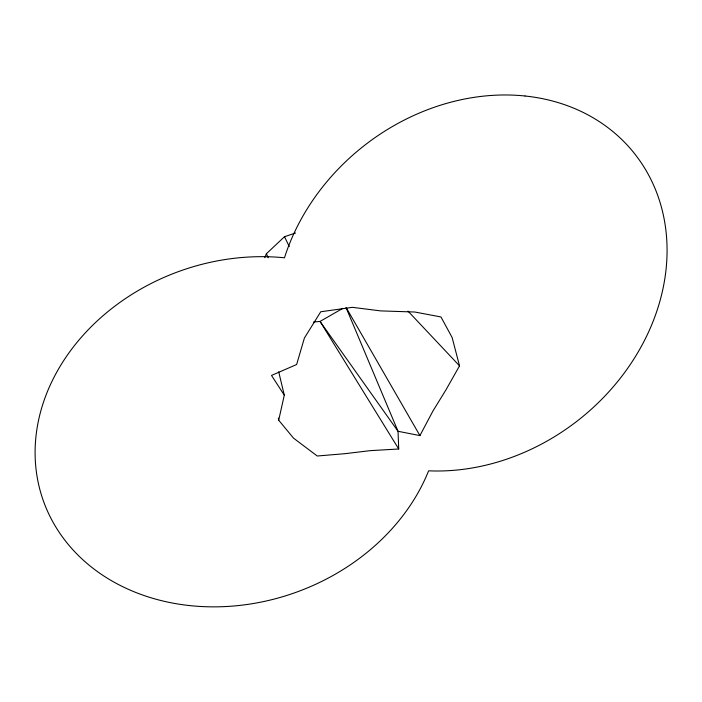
<?xml version="1.0" encoding="UTF-8"?>
<svg xmlns="http://www.w3.org/2000/svg" width="702" height="702" viewBox="0 0 702 702"><rect width="100%" height="100%" fill="white"/><g stroke="black" fill="none" stroke-linecap="round" stroke-linejoin="round"><path stroke-width="1.05" d="M346.095 307.722L398.034 431.291L398.727 448.99L370.165 450.658L345.112 453.667L317.26 456.01L293.55 438.162L278.694 420.2L284.292 395.173L278.694 371.788M264.777 257.678L266.383 253.755L284.512 236.706L295.568 233.011M313.548 322.016L320.051 321.437L398.034 431.291L419.919 435.6L433.002 410.907L445.998 389.803L459.529 365.856L452.106 337.469L440.961 316.962L414.812 312.021L380.677 310.898L352.413 307.336L320.753 311.758L304.405 338.013L296.63 364.522L271.507 375.43L284.292 395.173M342.822 308.353L320.051 321.437L398.727 448.99M408.002 311.126L459.529 365.856M346.218 307.669L419.919 435.6M284.512 236.706L289.277 246.586M266.383 253.755L268.173 257.722M278.352 418.032L278.694 420.2M525.052 95.998A208.415 174.078 -38.3 0 0 284.468 257.792A206.327 170.797 -19.5 0 0 42.418 405.484A206.327 170.797 -19.5 0 0 176.597 603.781A206.327 170.797 -19.5 0 0 428.615 470.823A208.415 174.078 -38.3 0 0 661.038 296.972A208.415 174.078 -38.3 0 0 525.052 95.998"/></g></svg>
